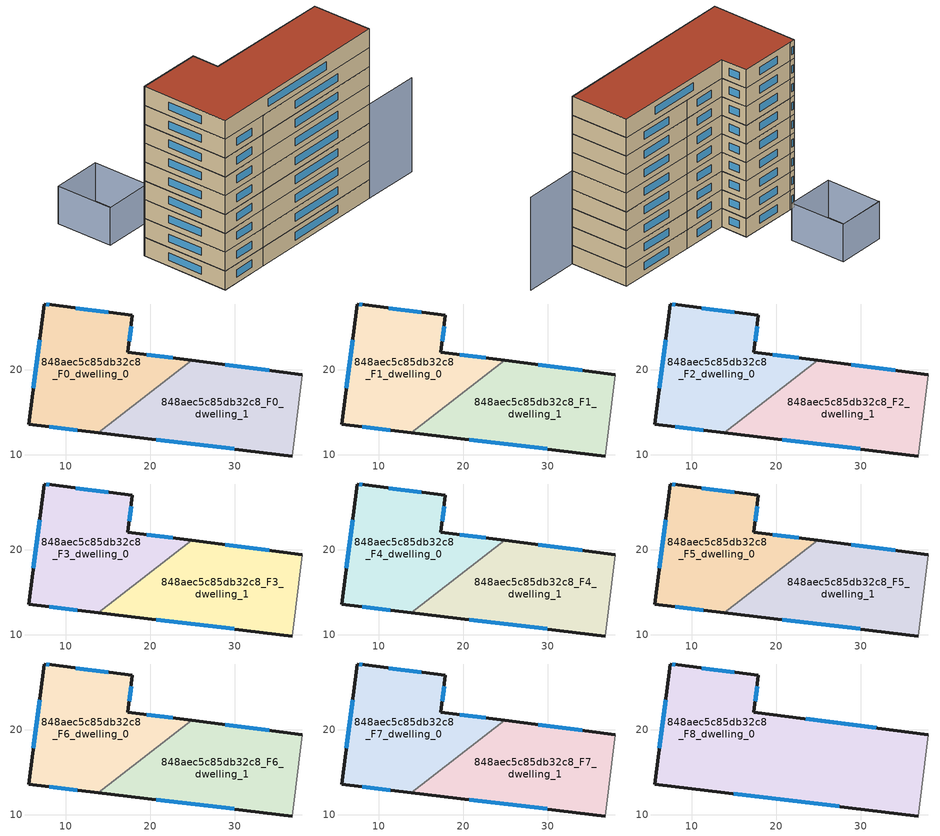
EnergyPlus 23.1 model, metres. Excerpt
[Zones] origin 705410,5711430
848aec5c85db32c8_F0_dwelling_0
 floor ground (EU_floor_Construction): 24.93,21.12 17.33,22.11 17.9,26.44 8.34,27.68 7.47,27.79 5.62,13.58 13.84,12.59 z0
 wall outside (EU_wall_Construction): 13.84,12.59 5.62,13.58 7.47,27.79 8.34,27.68 17.9,26.44 17.33,22.11 24.93,21.12 z0:3
 wall to 848aec5c85db32c8_F0_dwelling_1 (EU_wall_Construction): 24.93,21.12 13.84,12.59 z0:3
 window (EU_Window_Construction): 7.73,27.76 8.08,27.71 / 11.2,27.31 15.04,26.81 / 17.73,25.14 17.5,23.41 / 19.61,21.81 22.66,21.42 / 11.38,12.89 8.08,13.29 / 6.17,17.84 6.92,23.54 z0.9:2.1
848aec5c85db32c8_F0_dwelling_1
 floor ground (EU_floor_Construction): 36.8,9.82 37.99,19.43 24.93,21.12 13.84,12.59 z0
 wall outside (EU_wall_Construction): 24.93,21.12 37.99,19.43 / 36.8,9.82 13.84,12.59 z0:3
 wall adiabatic (EU_wall_Construction): 37.99,19.43 36.8,9.82 z0:3
 window (EU_Window_Construction): 28.84,20.61 34.08,19.93 / 29.93,10.65 20.71,11.76 z0.9:2.1
848aec5c85db32c8_F1_dwelling_0
 floor to 848aec5c85db32c8_F0_dwelling_0 (EU_floor_Construction): 24.93,21.12 17.33,22.11 17.9,26.44 8.34,27.68 7.47,27.79 5.62,13.58 13.84,12.59 z3
 wall outside (EU_wall_Construction): 13.84,12.59 5.62,13.58 7.47,27.79 8.34,27.68 17.9,26.44 17.33,22.11 24.93,21.12 z3:6
 wall to 848aec5c85db32c8_F1_dwelling_1 (EU_wall_Construction): 24.93,21.12 13.84,12.59 z3:6
 window (EU_Window_Construction): 7.73,27.76 8.08,27.71 / 11.2,27.31 15.04,26.81 / 17.73,25.14 17.5,23.41 / 19.61,21.81 22.66,21.42 / 11.38,12.89 8.08,13.29 / 6.17,17.84 6.92,23.54 z3.9:5.1
848aec5c85db32c8_F1_dwelling_1
 floor to 848aec5c85db32c8_F0_dwelling_1 (EU_floor_Construction): 36.8,9.82 37.99,19.43 24.93,21.12 13.84,12.59 z3
 wall outside (EU_wall_Construction): 24.93,21.12 37.99,19.43 / 36.8,9.82 13.84,12.59 z3:6
 wall adiabatic (EU_wall_Construction): 37.99,19.43 36.8,9.82 z3:6
 window (EU_Window_Construction): 28.84,20.61 34.08,19.93 / 29.93,10.65 20.71,11.76 z3.9:5.1
848aec5c85db32c8_F2_dwelling_0
 floor to 848aec5c85db32c8_F1_dwelling_0 (EU_floor_Construction): 24.93,21.12 17.33,22.11 17.9,26.44 8.34,27.68 7.47,27.79 5.62,13.58 13.84,12.59 z6
 wall outside (EU_wall_Construction): 13.84,12.59 5.62,13.58 7.47,27.79 8.34,27.68 17.9,26.44 17.33,22.11 24.93,21.12 z6:9
 wall to 848aec5c85db32c8_F2_dwelling_1 (EU_wall_Construction): 24.93,21.12 13.84,12.59 z6:9
 window (EU_Window_Construction): 7.73,27.76 8.08,27.71 / 11.2,27.31 15.04,26.81 / 17.73,25.14 17.5,23.41 / 19.61,21.81 22.66,21.42 / 11.38,12.89 8.08,13.29 / 6.17,17.84 6.92,23.54 z6.9:8.1
848aec5c85db32c8_F2_dwelling_1
 floor to 848aec5c85db32c8_F1_dwelling_1 (EU_floor_Construction): 36.8,9.82 37.99,19.43 24.93,21.12 13.84,12.59 z6
 wall outside (EU_wall_Construction): 24.93,21.12 37.99,19.43 / 36.8,9.82 13.84,12.59 z6:9
 wall adiabatic (EU_wall_Construction): 37.99,19.43 36.8,9.82 z6:9
 window (EU_Window_Construction): 28.84,20.61 34.08,19.93 / 29.93,10.65 20.71,11.76 z6.9:8.1
848aec5c85db32c8_F3_dwelling_0
 floor to 848aec5c85db32c8_F2_dwelling_0 (EU_floor_Construction): 24.93,21.12 17.33,22.11 17.9,26.44 8.34,27.68 7.47,27.79 5.62,13.58 13.84,12.59 z9
 wall outside (EU_wall_Construction): 13.84,12.59 5.62,13.58 7.47,27.79 8.34,27.68 17.9,26.44 17.33,22.11 24.93,21.12 z9:12
 wall to 848aec5c85db32c8_F3_dwelling_1 (EU_wall_Construction): 24.93,21.12 13.84,12.59 z9:12
 window (EU_Window_Construction): 7.73,27.76 8.08,27.71 / 11.2,27.31 15.04,26.81 / 17.73,25.14 17.5,23.41 / 19.61,21.81 22.66,21.42 / 11.38,12.89 8.08,13.29 / 6.17,17.84 6.92,23.54 z9.9:11.1
848aec5c85db32c8_F3_dwelling_1
 floor to 848aec5c85db32c8_F2_dwelling_1 (EU_floor_Construction): 36.8,9.82 37.99,19.43 24.93,21.12 13.84,12.59 z9
 wall outside (EU_wall_Construction): 24.93,21.12 37.99,19.43 / 36.8,9.82 13.84,12.59 z9:12
 wall adiabatic (EU_wall_Construction): 37.99,19.43 36.8,9.82 z9:12
 window (EU_Window_Construction): 28.84,20.61 34.08,19.93 / 29.93,10.65 20.71,11.76 z9.9:11.1
848aec5c85db32c8_F4_dwelling_0
 floor to 848aec5c85db32c8_F3_dwelling_0 (EU_floor_Construction): 24.93,21.12 17.33,22.11 17.9,26.44 8.34,27.68 7.47,27.79 5.62,13.58 13.84,12.59 z12
 wall outside (EU_wall_Construction): 13.84,12.59 5.62,13.58 7.47,27.79 8.34,27.68 17.9,26.44 17.33,22.11 24.93,21.12 z12:15
 wall to 848aec5c85db32c8_F4_dwelling_1 (EU_wall_Construction): 24.93,21.12 13.84,12.59 z12:15
 window (EU_Window_Construction): 7.73,27.76 8.08,27.71 / 11.2,27.31 15.04,26.81 / 17.73,25.14 17.5,23.41 / 19.61,21.81 22.66,21.42 / 11.38,12.89 8.08,13.29 / 6.17,17.84 6.92,23.54 z12.9:14.1
848aec5c85db32c8_F4_dwelling_1
 floor to 848aec5c85db32c8_F3_dwelling_1 (EU_floor_Construction): 36.8,9.82 37.99,19.43 24.93,21.12 13.84,12.59 z12
 wall outside (EU_wall_Construction): 24.93,21.12 37.99,19.43 / 36.8,9.82 13.84,12.59 z12:15
 wall adiabatic (EU_wall_Construction): 37.99,19.43 36.8,9.82 z12:15
 window (EU_Window_Construction): 28.84,20.61 34.08,19.93 / 29.93,10.65 20.71,11.76 z12.9:14.1
848aec5c85db32c8_F5_dwelling_0
 floor to 848aec5c85db32c8_F4_dwelling_0 (EU_floor_Construction): 24.93,21.12 17.33,22.11 17.9,26.44 8.34,27.68 7.47,27.79 5.62,13.58 13.84,12.59 z15
 wall outside (EU_wall_Construction): 13.84,12.59 5.62,13.58 7.47,27.79 8.34,27.68 17.9,26.44 17.33,22.11 24.93,21.12 z15:18
 wall to 848aec5c85db32c8_F5_dwelling_1 (EU_wall_Construction): 24.93,21.12 13.84,12.59 z15:18
 window (EU_Window_Construction): 7.73,27.76 8.08,27.71 / 11.2,27.31 15.04,26.81 / 17.73,25.14 17.5,23.41 / 19.61,21.81 22.66,21.42 / 11.38,12.89 8.08,13.29 / 6.17,17.84 6.92,23.54 z15.9:17.1
848aec5c85db32c8_F5_dwelling_1
 floor to 848aec5c85db32c8_F4_dwelling_1 (EU_floor_Construction): 36.8,9.82 37.99,19.43 24.93,21.12 13.84,12.59 z15
 wall outside (EU_wall_Construction): 24.93,21.12 37.99,19.43 / 36.8,9.82 13.84,12.59 z15:18
 wall adiabatic (EU_wall_Construction): 37.99,19.43 36.8,9.82 z15:18
 window (EU_Window_Construction): 28.84,20.61 34.08,19.93 / 29.93,10.65 20.71,11.76 z15.9:17.1
848aec5c85db32c8_F6_dwelling_0
 floor to 848aec5c85db32c8_F5_dwelling_0 (EU_floor_Construction): 24.93,21.12 17.33,22.11 17.9,26.44 8.34,27.68 7.47,27.79 5.62,13.58 13.84,12.59 z18
 wall outside (EU_wall_Construction): 13.84,12.59 5.62,13.58 7.47,27.79 8.34,27.68 17.9,26.44 17.33,22.11 24.93,21.12 z18:21
 wall to 848aec5c85db32c8_F6_dwelling_1 (EU_wall_Construction): 24.93,21.12 13.84,12.59 z18:21
 window (EU_Window_Construction): 7.73,27.76 8.08,27.71 / 11.2,27.31 15.04,26.81 / 17.73,25.14 17.5,23.41 / 19.61,21.81 22.66,21.42 / 11.38,12.89 8.08,13.29 / 6.17,17.84 6.92,23.54 z18.9:20.1
848aec5c85db32c8_F6_dwelling_1
 floor to 848aec5c85db32c8_F5_dwelling_1 (EU_floor_Construction): 36.8,9.82 37.99,19.43 24.93,21.12 13.84,12.59 z18
 wall outside (EU_wall_Construction): 24.93,21.12 37.99,19.43 / 36.8,9.82 13.84,12.59 z18:21
 wall adiabatic (EU_wall_Construction): 37.99,19.43 36.8,9.82 z18:21
 window (EU_Window_Construction): 28.84,20.61 34.08,19.93 / 29.93,10.65 20.71,11.76 z18.9:20.1
848aec5c85db32c8_F7_dwelling_0
 floor to 848aec5c85db32c8_F6_dwelling_0 (EU_floor_Construction): 24.93,21.12 17.33,22.11 17.9,26.44 8.34,27.68 7.47,27.79 5.62,13.58 13.84,12.59 z21
 wall outside (EU_wall_Construction): 13.84,12.59 5.62,13.58 7.47,27.79 8.34,27.68 17.9,26.44 17.33,22.11 24.93,21.12 z21:24
 wall to 848aec5c85db32c8_F7_dwelling_1 (EU_wall_Construction): 24.93,21.12 13.84,12.59 z21:24
 window (EU_Window_Construction): 7.73,27.76 8.08,27.71 / 11.2,27.31 15.04,26.81 / 17.73,25.14 17.5,23.41 / 19.61,21.81 22.66,21.42 / 11.38,12.89 8.08,13.29 / 6.17,17.84 6.92,23.54 z21.9:23.1
848aec5c85db32c8_F7_dwelling_1
 floor to 848aec5c85db32c8_F6_dwelling_1 (EU_floor_Construction): 36.8,9.82 37.99,19.43 24.93,21.12 13.84,12.59 z21
 wall outside (EU_wall_Construction): 24.93,21.12 37.99,19.43 / 36.8,9.82 13.84,12.59 z21:24
 wall adiabatic (EU_wall_Construction): 37.99,19.43 36.8,9.82 z21:24
 window (EU_Window_Construction): 28.84,20.61 34.08,19.93 / 29.93,10.65 20.71,11.76 z21.9:23.1
848aec5c85db32c8_F8_dwelling_0
 floor to 848aec5c85db32c8_F7_dwelling_0 (EU_floor_Construction): 24.93,21.12 17.33,22.11 17.9,26.44 8.34,27.68 7.47,27.79 5.62,13.58 13.84,12.59 z24
 floor to 848aec5c85db32c8_F7_dwelling_1 (EU_floor_Construction): 36.8,9.82 37.99,19.43 24.93,21.12 13.84,12.59 z24
 wall outside (EU_wall_Construction): 36.8,9.82 5.62,13.58 7.47,27.79 8.34,27.68 17.9,26.44 17.33,22.11 37.99,19.43 z24:27
 wall adiabatic (EU_wall_Construction): 37.99,19.43 36.8,9.82 z24:27
 window (EU_Window_Construction): 6.17,17.84 6.92,23.54 / 7.73,27.76 8.08,27.71 / 11.2,27.31 15.04,26.81 / 17.73,25.14 17.5,23.41 / 23.51,21.31 31.81,20.23 / 27.47,10.95 14.95,12.46 z24.9:26.1
 roof outside (EU_roof_Construction): 37.99,19.43 36.8,9.82 5.62,13.58 7.47,27.79 8.34,27.68 17.9,26.44 17.33,22.11 z27
shading: 45.86,8.7 36.8,9.82 z0:15; 16.4,41.31 8.48,42.29 / 16.4,41.33 15.3,32.28 / 15.3,32.28 7.38,33.24 / 7.38,33.24 8.48,42.29 / 8.48,42.29 16.4,41.33 z0:6
[Building]
EU S2 Campaign: North Axis=0; Terrain=City; Solar Distribution=FullExterior
[Site:Location]
London: Latitude=51.5; Longitude=-0.5; Time Zone=0; Elevation=25
[SizingPeriod:WeatherFileDays]
AnnualSizingPeriod: Begin Month=1; Begin Day of Month=1; End Month=12; End Day of Month=31; Day of Week for Start Day=Monday; Use Weather File Daylight Saving Period=No; Use Weather File Rain and Snow Indicators=No
[MATERIAL]
EU_InternalMass_Material: Roughness=MediumRough; Thickness=0.1; Conductivity=1; Density=1800; Specific Heat=900; Thermal Absorptance=0.9; Solar Absorptance=0.7; Visible Absorptance=0.7
[MATERIAL:NOMASS] Roughness=MediumRough; Thermal Absorptance=0.9; Solar Absorptance=0.7; Visible Absorptance=0.7
Name | Thermal Resistance
EU_wall_NoMass | 1.04674
EU_roof_NoMass | 4.32442
EU_floor_NoMass | 2.04616
[WINDOWMATERIAL:SIMPLEGLAZINGSYSTEM]
EU_Window_SimpleGlazing: UFactor=4.25843; Solar Heat Gain Coefficient=0.85; Visible Transmittance=0.85
[CONSTRUCTION]
EU_wall_Construction: EU_wall_NoMass
EU_roof_Construction: EU_roof_NoMass
EU_floor_Construction: EU_floor_NoMass
EU_InternalMass_Construction: EU_InternalMass_Material
EU_Window_Construction: EU_Window_SimpleGlazing
[ZONE] Type=1; Multiplier=1; Ceiling Height=autocalculate; Floor Area=autocalculate; Part of Total Floor Area=Yes
Name | Volume
848aec5c85db32c8_F0_dwelling_0; 848aec5c85db32c8_F1_dwelling_0; 848aec5c85db32c8_F2_dwelling_0; 848aec5c85db32c8_F3_dwelling_0; 848aec5c85db32c8_F4_dwelling_0; 848aec5c85db32c8_F5_dwelling_0; 848aec5c85db32c8_F6_dwelling_0; 848aec5c85db32c8_F7_dwelling_0 | 531.039
848aec5c85db32c8_F8_dwelling_0 | 1062.05
848aec5c85db32c8_F0_dwelling_1 | 531.018
848aec5c85db32c8_F1_dwelling_1; 848aec5c85db32c8_F2_dwelling_1; 848aec5c85db32c8_F3_dwelling_1; 848aec5c85db32c8_F4_dwelling_1; 848aec5c85db32c8_F5_dwelling_1; 848aec5c85db32c8_F6_dwelling_1; 848aec5c85db32c8_F7_dwelling_1 | 531.017
[INTERNALMASS] Construction=EU_InternalMass_Construction
Name | Zone or ZoneList | Surface Area
848aec5c85db32c8_F0_dwelling_0_EU_InternalMass | 848aec5c85db32c8_F0_dwelling_0 | 177.013
848aec5c85db32c8_F0_dwelling_1_EU_InternalMass | 848aec5c85db32c8_F0_dwelling_1 | 177.006
848aec5c85db32c8_F1_dwelling_0_EU_InternalMass | 848aec5c85db32c8_F1_dwelling_0 | 177.013
848aec5c85db32c8_F1_dwelling_1_EU_InternalMass | 848aec5c85db32c8_F1_dwelling_1 | 177.006
848aec5c85db32c8_F2_dwelling_0_EU_InternalMass | 848aec5c85db32c8_F2_dwelling_0 | 177.013
848aec5c85db32c8_F2_dwelling_1_EU_InternalMass | 848aec5c85db32c8_F2_dwelling_1 | 177.006
848aec5c85db32c8_F3_dwelling_0_EU_InternalMass | 848aec5c85db32c8_F3_dwelling_0 | 177.013
848aec5c85db32c8_F3_dwelling_1_EU_InternalMass | 848aec5c85db32c8_F3_dwelling_1 | 177.006
848aec5c85db32c8_F4_dwelling_0_EU_InternalMass | 848aec5c85db32c8_F4_dwelling_0 | 177.013
848aec5c85db32c8_F4_dwelling_1_EU_InternalMass | 848aec5c85db32c8_F4_dwelling_1 | 177.006
848aec5c85db32c8_F5_dwelling_0_EU_InternalMass | 848aec5c85db32c8_F5_dwelling_0 | 177.013
848aec5c85db32c8_F5_dwelling_1_EU_InternalMass | 848aec5c85db32c8_F5_dwelling_1 | 177.006
848aec5c85db32c8_F6_dwelling_0_EU_InternalMass | 848aec5c85db32c8_F6_dwelling_0 | 177.013
848aec5c85db32c8_F6_dwelling_1_EU_InternalMass | 848aec5c85db32c8_F6_dwelling_1 | 177.006
848aec5c85db32c8_F7_dwelling_0_EU_InternalMass | 848aec5c85db32c8_F7_dwelling_0 | 177.013
848aec5c85db32c8_F7_dwelling_1_EU_InternalMass | 848aec5c85db32c8_F7_dwelling_1 | 177.006
848aec5c85db32c8_F8_dwelling_0_EU_InternalMass | 848aec5c85db32c8_F8_dwelling_0 | 354.016
[OTHEREQUIPMENT] Fuel Type=Electricity; Design Level Calculation Method=Watts/Area; Power per Zone Floor Area=1; Fraction Latent=0; Fraction Radiant=0; Fraction Lost=0; Carbon Dioxide Generation Rate=0; EndUse Subcategory=EU_Step8_InternalGains
Name | Zone or ZoneList or Space or SpaceList | Schedule
EU_Step8_InternalGain_848aec5c85db32c8_F0_dwelling_0_f000 | 848aec5c85db32c8_F0_dwelling_0 | EU_Step8_GainSchedule_848aec5c85db32c8_F0_dwelling_0_f000
EU_Step8_InternalGain_848aec5c85db32c8_F0_dwelling_1_f000 | 848aec5c85db32c8_F0_dwelling_1 | EU_Step8_GainSchedule_848aec5c85db32c8_F0_dwelling_1_f000
EU_Step8_InternalGain_848aec5c85db32c8_F1_dwelling_0_f000 | 848aec5c85db32c8_F1_dwelling_0 | EU_Step8_GainSchedule_848aec5c85db32c8_F1_dwelling_0_f000
EU_Step8_InternalGain_848aec5c85db32c8_F1_dwelling_1_f000 | 848aec5c85db32c8_F1_dwelling_1 | EU_Step8_GainSchedule_848aec5c85db32c8_F1_dwelling_1_f000
EU_Step8_InternalGain_848aec5c85db32c8_F2_dwelling_0_f000 | 848aec5c85db32c8_F2_dwelling_0 | EU_Step8_GainSchedule_848aec5c85db32c8_F2_dwelling_0_f000
EU_Step8_InternalGain_848aec5c85db32c8_F2_dwelling_1_f000 | 848aec5c85db32c8_F2_dwelling_1 | EU_Step8_GainSchedule_848aec5c85db32c8_F2_dwelling_1_f000
EU_Step8_InternalGain_848aec5c85db32c8_F3_dwelling_0_f000 | 848aec5c85db32c8_F3_dwelling_0 | EU_Step8_GainSchedule_848aec5c85db32c8_F3_dwelling_0_f000
EU_Step8_InternalGain_848aec5c85db32c8_F3_dwelling_1_f000 | 848aec5c85db32c8_F3_dwelling_1 | EU_Step8_GainSchedule_848aec5c85db32c8_F3_dwelling_1_f000
EU_Step8_InternalGain_848aec5c85db32c8_F4_dwelling_0_f000 | 848aec5c85db32c8_F4_dwelling_0 | EU_Step8_GainSchedule_848aec5c85db32c8_F4_dwelling_0_f000
EU_Step8_InternalGain_848aec5c85db32c8_F4_dwelling_1_f000 | 848aec5c85db32c8_F4_dwelling_1 | EU_Step8_GainSchedule_848aec5c85db32c8_F4_dwelling_1_f000
EU_Step8_InternalGain_848aec5c85db32c8_F5_dwelling_0_f000 | 848aec5c85db32c8_F5_dwelling_0 | EU_Step8_GainSchedule_848aec5c85db32c8_F5_dwelling_0_f000
EU_Step8_InternalGain_848aec5c85db32c8_F5_dwelling_1_f000 | 848aec5c85db32c8_F5_dwelling_1 | EU_Step8_GainSchedule_848aec5c85db32c8_F5_dwelling_1_f000
EU_Step8_InternalGain_848aec5c85db32c8_F6_dwelling_0_f000 | 848aec5c85db32c8_F6_dwelling_0 | EU_Step8_GainSchedule_848aec5c85db32c8_F6_dwelling_0_f000
EU_Step8_InternalGain_848aec5c85db32c8_F6_dwelling_1_f000 | 848aec5c85db32c8_F6_dwelling_1 | EU_Step8_GainSchedule_848aec5c85db32c8_F6_dwelling_1_f000
EU_Step8_InternalGain_848aec5c85db32c8_F7_dwelling_0_f000 | 848aec5c85db32c8_F7_dwelling_0 | EU_Step8_GainSchedule_848aec5c85db32c8_F7_dwelling_0_f000
EU_Step8_InternalGain_848aec5c85db32c8_F7_dwelling_1_f000 | 848aec5c85db32c8_F7_dwelling_1 | EU_Step8_GainSchedule_848aec5c85db32c8_F7_dwelling_1_f000
EU_Step8_InternalGain_848aec5c85db32c8_F8_dwelling_0_f000 | 848aec5c85db32c8_F8_dwelling_0 | EU_Step8_GainSchedule_848aec5c85db32c8_F8_dwelling_0_f000
[ZONEVENTILATION:DESIGNFLOWRATE] Schedule=EU_AlwaysOn; Design Flow Rate Calculation Method=AirChanges/Hour; Air Changes per Hour=0.488719; Ventilation Type=Natural; Fan Pressure Rise=0; Fan Total Efficiency=1; Constant Term Coefficient=1; Temperature Term Coefficient=0; Velocity Term Coefficient=0; Velocity Squared Term Coefficient=0; Minimum Indoor Temperature=-100; Maximum Indoor Temperature=100; Delta Temperature=-100; Minimum Outdoor Temperature=-100; Maximum Outdoor Temperature=100; Maximum Wind Speed=40
Name | Zone or ZoneList or Space or SpaceList
EU_ConstantAir_848aec5c85db32c8_F0_dwelling_0 | 848aec5c85db32c8_F0_dwelling_0
EU_ConstantAir_848aec5c85db32c8_F0_dwelling_1 | 848aec5c85db32c8_F0_dwelling_1
EU_ConstantAir_848aec5c85db32c8_F1_dwelling_0 | 848aec5c85db32c8_F1_dwelling_0
EU_ConstantAir_848aec5c85db32c8_F1_dwelling_1 | 848aec5c85db32c8_F1_dwelling_1
EU_ConstantAir_848aec5c85db32c8_F2_dwelling_0 | 848aec5c85db32c8_F2_dwelling_0
EU_ConstantAir_848aec5c85db32c8_F2_dwelling_1 | 848aec5c85db32c8_F2_dwelling_1
EU_ConstantAir_848aec5c85db32c8_F3_dwelling_0 | 848aec5c85db32c8_F3_dwelling_0
EU_ConstantAir_848aec5c85db32c8_F3_dwelling_1 | 848aec5c85db32c8_F3_dwelling_1
EU_ConstantAir_848aec5c85db32c8_F4_dwelling_0 | 848aec5c85db32c8_F4_dwelling_0
EU_ConstantAir_848aec5c85db32c8_F4_dwelling_1 | 848aec5c85db32c8_F4_dwelling_1
EU_ConstantAir_848aec5c85db32c8_F5_dwelling_0 | 848aec5c85db32c8_F5_dwelling_0
EU_ConstantAir_848aec5c85db32c8_F5_dwelling_1 | 848aec5c85db32c8_F5_dwelling_1
EU_ConstantAir_848aec5c85db32c8_F6_dwelling_0 | 848aec5c85db32c8_F6_dwelling_0
EU_ConstantAir_848aec5c85db32c8_F6_dwelling_1 | 848aec5c85db32c8_F6_dwelling_1
EU_ConstantAir_848aec5c85db32c8_F7_dwelling_0 | 848aec5c85db32c8_F7_dwelling_0
EU_ConstantAir_848aec5c85db32c8_F7_dwelling_1 | 848aec5c85db32c8_F7_dwelling_1
EU_ConstantAir_848aec5c85db32c8_F8_dwelling_0 | 848aec5c85db32c8_F8_dwelling_0
[HVACTEMPLATE:THERMOSTAT] Constant Heating Setpoint=20; Constant Cooling Setpoint=50
EU_HeatOnly_848aec5c85db32c8_F0_dwelling_0; EU_HeatOnly_848aec5c85db32c8_F0_dwelling_1; EU_HeatOnly_848aec5c85db32c8_F1_dwelling_0; EU_HeatOnly_848aec5c85db32c8_F1_dwelling_1; EU_HeatOnly_848aec5c85db32c8_F2_dwelling_0; EU_HeatOnly_848aec5c85db32c8_F2_dwelling_1; EU_HeatOnly_848aec5c85db32c8_F3_dwelling_0; EU_HeatOnly_848aec5c85db32c8_F3_dwelling_1; EU_HeatOnly_848aec5c85db32c8_F4_dwelling_0; EU_HeatOnly_848aec5c85db32c8_F4_dwelling_1; EU_HeatOnly_848aec5c85db32c8_F5_dwelling_0; EU_HeatOnly_848aec5c85db32c8_F5_dwelling_1; EU_HeatOnly_848aec5c85db32c8_F6_dwelling_0; EU_HeatOnly_848aec5c85db32c8_F6_dwelling_1; EU_HeatOnly_848aec5c85db32c8_F7_dwelling_0; EU_HeatOnly_848aec5c85db32c8_F7_dwelling_1; EU_HeatOnly_848aec5c85db32c8_F8_dwelling_0
[HVACTEMPLATE:ZONE:IDEALLOADSAIRSYSTEM] System Availability Schedule=EU_AlwaysOn; Maximum Heating Supply Air Temperature=50; Minimum Cooling Supply Air Temperature=13; Maximum Heating Supply Air Humidity Ratio=0.0156; Minimum Cooling Supply Air Humidity Ratio=0.0077; Heating Limit=NoLimit; Cooling Limit=NoLimit; Heating Availability Schedule=EU_AlwaysOn; Cooling Availability Schedule=EU_CoolingOff; Dehumidification Control Type=ConstantSensibleHeatRatio; Cooling Sensible Heat Ratio=0.7; Dehumidification Setpoint=60; Humidification Control Type=None; Humidification Setpoint=30; Outdoor Air Method=None; Outdoor Air Flow Rate per Person=0.00944; Outdoor Air Flow Rate per Zone Floor Area=0; Outdoor Air Flow Rate per Zone=0; Demand Controlled Ventilation Type=None; Outdoor Air Economizer Type=NoEconomizer; Heat Recovery Type=None; Sensible Heat Recovery Effectiveness=0.7; Latent Heat Recovery Effectiveness=0.65
Name | Template Thermostat
848aec5c85db32c8_F0_dwelling_0 | EU_HeatOnly_848aec5c85db32c8_F0_dwelling_0
848aec5c85db32c8_F0_dwelling_1 | EU_HeatOnly_848aec5c85db32c8_F0_dwelling_1
848aec5c85db32c8_F1_dwelling_0 | EU_HeatOnly_848aec5c85db32c8_F1_dwelling_0
848aec5c85db32c8_F1_dwelling_1 | EU_HeatOnly_848aec5c85db32c8_F1_dwelling_1
848aec5c85db32c8_F2_dwelling_0 | EU_HeatOnly_848aec5c85db32c8_F2_dwelling_0
848aec5c85db32c8_F2_dwelling_1 | EU_HeatOnly_848aec5c85db32c8_F2_dwelling_1
848aec5c85db32c8_F3_dwelling_0 | EU_HeatOnly_848aec5c85db32c8_F3_dwelling_0
848aec5c85db32c8_F3_dwelling_1 | EU_HeatOnly_848aec5c85db32c8_F3_dwelling_1
848aec5c85db32c8_F4_dwelling_0 | EU_HeatOnly_848aec5c85db32c8_F4_dwelling_0
848aec5c85db32c8_F4_dwelling_1 | EU_HeatOnly_848aec5c85db32c8_F4_dwelling_1
848aec5c85db32c8_F5_dwelling_0 | EU_HeatOnly_848aec5c85db32c8_F5_dwelling_0
848aec5c85db32c8_F5_dwelling_1 | EU_HeatOnly_848aec5c85db32c8_F5_dwelling_1
848aec5c85db32c8_F6_dwelling_0 | EU_HeatOnly_848aec5c85db32c8_F6_dwelling_0
848aec5c85db32c8_F6_dwelling_1 | EU_HeatOnly_848aec5c85db32c8_F6_dwelling_1
848aec5c85db32c8_F7_dwelling_0 | EU_HeatOnly_848aec5c85db32c8_F7_dwelling_0
848aec5c85db32c8_F7_dwelling_1 | EU_HeatOnly_848aec5c85db32c8_F7_dwelling_1
848aec5c85db32c8_F8_dwelling_0 | EU_HeatOnly_848aec5c85db32c8_F8_dwelling_0
[SIZING:ZONE] Zone Cooling Design Supply Air Temperature Input Method=SupplyAirTemperature; Zone Cooling Design Supply Air Temperature=13; Zone Heating Design Supply Air Temperature Input Method=SupplyAirTemperature; Zone Heating Design Supply Air Temperature=50; Zone Cooling Design Supply Air Humidity Ratio=0.008; Zone Heating Design Supply Air Humidity Ratio=0.008; Cooling Design Air Flow Method=DesignDay; Cooling Design Air Flow Rate=0; Cooling Minimum Air Flow per Zone Floor Area=0.000762; Cooling Minimum Air Flow=0; Cooling Minimum Air Flow Fraction=0.2; Heating Design Air Flow Method=DesignDay; Heating Design Air Flow Rate=0; Heating Maximum Air Flow per Zone Floor Area=0.002032; Heating Maximum Air Flow=0.141576; Heating Maximum Air Flow Fraction=0.3; Account for Dedicated Outdoor Air System=No; Dedicated Outdoor Air System Control Strategy=NeutralSupplyAir; Dedicated Outdoor Air Low Setpoint Temperature for Design=autosize; Dedicated Outdoor Air High Setpoint Temperature for Design=autosize; Zone Load Sizing Method=Sensible Load Only No Latent Load; Zone Latent Cooling Design Supply Air Humidity Ratio Input Method=HumidityRatioDifference; Zone Cooling Design Supply Air Humidity Ratio Difference=0.005; Zone Latent Heating Design Supply Air Humidity Ratio Input Method=HumidityRatioDifference; Zone Humidification Design Supply Air Humidity Ratio Difference=0.005
848aec5c85db32c8_F0_dwelling_0; 848aec5c85db32c8_F0_dwelling_1; 848aec5c85db32c8_F1_dwelling_0; 848aec5c85db32c8_F1_dwelling_1; 848aec5c85db32c8_F2_dwelling_0; 848aec5c85db32c8_F2_dwelling_1; 848aec5c85db32c8_F3_dwelling_0; 848aec5c85db32c8_F3_dwelling_1; 848aec5c85db32c8_F4_dwelling_0; 848aec5c85db32c8_F4_dwelling_1; 848aec5c85db32c8_F5_dwelling_0; 848aec5c85db32c8_F5_dwelling_1; 848aec5c85db32c8_F6_dwelling_0; 848aec5c85db32c8_F6_dwelling_1; 848aec5c85db32c8_F7_dwelling_0; 848aec5c85db32c8_F7_dwelling_1; 848aec5c85db32c8_F8_dwelling_0
[SCHEDULE:CONSTANT]
Name | Hourly Value
EU_AlwaysOn | 1
EU_CoolingOff | 0
[SCHEDULE:FILE] Column Number=1; Rows to Skip at Top=0; Number of Hours of Data=8760; Column Separator=Comma; Interpolate to Timestep=No; Minutes per Item=60; Adjust Schedule for Daylight Savings=Yes
Name | File
EU_Step8_GainSchedule_848aec5c85db32c8_F0_dwelling_0_f000 | ../../schedules/848aec5c85db32c8/848aec5c85db32c8_F0_dwelling_0_f000_gain.csv
EU_Step8_GainSchedule_848aec5c85db32c8_F0_dwelling_1_f000 | ../../schedules/848aec5c85db32c8/848aec5c85db32c8_F0_dwelling_1_f000_gain.csv
EU_Step8_GainSchedule_848aec5c85db32c8_F1_dwelling_0_f000 | ../../schedules/848aec5c85db32c8/848aec5c85db32c8_F1_dwelling_0_f000_gain.csv
EU_Step8_GainSchedule_848aec5c85db32c8_F1_dwelling_1_f000 | ../../schedules/848aec5c85db32c8/848aec5c85db32c8_F1_dwelling_1_f000_gain.csv
EU_Step8_GainSchedule_848aec5c85db32c8_F2_dwelling_0_f000 | ../../schedules/848aec5c85db32c8/848aec5c85db32c8_F2_dwelling_0_f000_gain.csv
EU_Step8_GainSchedule_848aec5c85db32c8_F2_dwelling_1_f000 | ../../schedules/848aec5c85db32c8/848aec5c85db32c8_F2_dwelling_1_f000_gain.csv
EU_Step8_GainSchedule_848aec5c85db32c8_F3_dwelling_0_f000 | ../../schedules/848aec5c85db32c8/848aec5c85db32c8_F3_dwelling_0_f000_gain.csv
EU_Step8_GainSchedule_848aec5c85db32c8_F3_dwelling_1_f000 | ../../schedules/848aec5c85db32c8/848aec5c85db32c8_F3_dwelling_1_f000_gain.csv
EU_Step8_GainSchedule_848aec5c85db32c8_F4_dwelling_0_f000 | ../../schedules/848aec5c85db32c8/848aec5c85db32c8_F4_dwelling_0_f000_gain.csv
EU_Step8_GainSchedule_848aec5c85db32c8_F4_dwelling_1_f000 | ../../schedules/848aec5c85db32c8/848aec5c85db32c8_F4_dwelling_1_f000_gain.csv
EU_Step8_GainSchedule_848aec5c85db32c8_F5_dwelling_0_f000 | ../../schedules/848aec5c85db32c8/848aec5c85db32c8_F5_dwelling_0_f000_gain.csv
EU_Step8_GainSchedule_848aec5c85db32c8_F5_dwelling_1_f000 | ../../schedules/848aec5c85db32c8/848aec5c85db32c8_F5_dwelling_1_f000_gain.csv
EU_Step8_GainSchedule_848aec5c85db32c8_F6_dwelling_0_f000 | ../../schedules/848aec5c85db32c8/848aec5c85db32c8_F6_dwelling_0_f000_gain.csv
EU_Step8_GainSchedule_848aec5c85db32c8_F6_dwelling_1_f000 | ../../schedules/848aec5c85db32c8/848aec5c85db32c8_F6_dwelling_1_f000_gain.csv
EU_Step8_GainSchedule_848aec5c85db32c8_F7_dwelling_0_f000 | ../../schedules/848aec5c85db32c8/848aec5c85db32c8_F7_dwelling_0_f000_gain.csv
EU_Step8_GainSchedule_848aec5c85db32c8_F7_dwelling_1_f000 | ../../schedules/848aec5c85db32c8/848aec5c85db32c8_F7_dwelling_1_f000_gain.csv
EU_Step8_GainSchedule_848aec5c85db32c8_F8_dwelling_0_f000 | ../../schedules/848aec5c85db32c8/848aec5c85db32c8_F8_dwelling_0_f000_gain.csv
